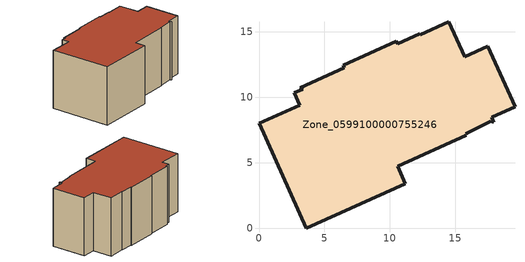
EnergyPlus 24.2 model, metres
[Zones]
Zone_0599100000755246
 floor ground (C_G): 15.84,7.11 10.6,4.74 11.2,3.4 3.6,0 0,8.01 3.1,9.4 2.69,10.33 3.33,10.62 3.15,10.74 6.51,12.26 6.43,12.44 10.51,14.26 10.59,14.08 12.3,14.85 12.34,14.76 14.52,15.76 15.72,13.1 17.5,13.89 19.57,9.28 17.79,8.48 17.96,8.09 17.72,8.18 15.8,7.21 z0
 wall outside (C_F): 19.57,9.28 17.5,13.89 15.72,13.1 14.52,15.76 12.34,14.76 12.3,14.85 10.59,14.08 10.51,14.26 6.43,12.44 6.51,12.26 3.15,10.74 3.33,10.62 2.69,10.33 3.1,9.4 0,8.01 3.6,0 11.2,3.4 10.6,4.74 15.84,7.11 15.8,7.21 17.72,8.18 17.96,8.09 17.79,8.48 19.57,9.28 z0:8.41
 roof outside (C_R): 6.51,12.26 3.15,10.74 3.33,10.62 2.69,10.33 3.1,9.4 0,8.01 3.6,0 11.2,3.4 10.6,4.74 15.84,7.11 15.8,7.21 17.72,8.18 17.96,8.09 17.79,8.48 19.57,9.28 17.5,13.89 15.72,13.1 14.52,15.76 12.34,14.76 12.3,14.85 10.59,14.08 10.51,14.26 6.43,12.44 z8.41
[BUILDING]
Pand.0599100000755246: North Axis=0; Terrain=City; Loads Convergence Tolerance Value=0.04; Temperature Convergence Tolerance Value=0.4; Solar Distribution=FullExterior; Maximum Number of Warmup Days=25; Minimum Number of Warmup Days=1
[Site:Location]
Rotterdam.The.Hague.AP_ZH_NLD Design_Conditions: Latitude=51.96; Longitude=4.45; Time Zone=1; Elevation=-4.5
[SITE:GROUNDTEMPERATURE:BUILDINGSURFACE]
18, 18, 18, 18, 18, 18, 18, 18, 18, 18, 18, 18
[MATERIAL] Thermal Absorptance=0.9; Solar Absorptance=0.7; Visible Absorptance=0.7
Name | Roughness | Thickness | Conductivity | Density | Specific Heat
G.D.2006-2014 | MediumSmooth | 0.15 | 0.06 | 540 | 1210
F.D.2006-2014 | Rough | 0.3 | 0.12 | 1920 | 840
R.D.2006-2014 | MediumRough | 0.2 | 0.08 | 1500 | 1000
[CONSTRUCTION]
C_G: G.D.2006-2014
C_F: F.D.2006-2014
C_R: R.D.2006-2014
[ZONE]
Zone_0599100000755246: Type=1; Multiplier=1; Ceiling Height=Autocalculate; Volume=Autocalculate; Floor Area=autocalculate; Part of Total Floor Area=Yes
[ZONEINFILTRATION:DESIGNFLOWRATE]
Infil_Zone_0599100000755246: Zone or ZoneList or Space or SpaceList=Zone_0599100000755246; Schedule=AlwaysOn; Design Flow Rate Calculation Method=Flow/Area; Flow Rate per Floor Area=0.0021; Constant Term Coefficient=1; Temperature Term Coefficient=0; Velocity Term Coefficient=0; Velocity Squared Term Coefficient=0
[HVACTEMPLATE:ZONE:IDEALLOADSAIRSYSTEM]
Zone_0599100000755246: Maximum Heating Supply Air Temperature=50; Minimum Cooling Supply Air Temperature=13; Maximum Heating Supply Air Humidity Ratio=0.0156; Minimum Cooling Supply Air Humidity Ratio=0.0077; Heating Limit=NoLimit; Cooling Limit=NoLimit; Dehumidification Control Type=ConstantSensibleHeatRatio; Cooling Sensible Heat Ratio=0.7; Dehumidification Setpoint=60; Humidification Control Type=None; Humidification Setpoint=30; Outdoor Air Method=None; Outdoor Air Flow Rate per Person=0.00944; Outdoor Air Flow Rate per Zone Floor Area=0; Outdoor Air Flow Rate per Zone=0; Demand Controlled Ventilation Type=None; Outdoor Air Economizer Type=NoEconomizer; Heat Recovery Type=None; Sensible Heat Recovery Effectiveness=0.7; Latent Heat Recovery Effectiveness=0.65
[ZONECONTROL:THERMOSTAT]
ThermostatControl_Zone_0599100000755246: Zone or ZoneList=Zone_0599100000755246; Control Type Schedule=DualSetpointControlType; Control 1=Thermostat_Zone_0599100000755246; Temperature Difference Between Cutout And Setpoint=0
[THERMOSTATSETPOINT:DUALSETPOINT]
Thermostat_Zone_0599100000755246: Heating Setpoint Temperature Schedule=HeatingSetpoint_Zone_0599100000755246; Cooling Setpoint Temperature Schedule=CoolingSetpoint_Zone_0599100000755246
[SCHEDULE:COMPACT]
HeatingSetpoint_Zone_0599100000755246: Through: 12/31, For: AllDays, Until: 24:00, 21
CoolingSetpoint_Zone_0599100000755246: Through: 12/31, For: AllDays, Until: 24:00, 24
DualSetpointControlType: Through: 12/31, For: AllDays, Until: 24:00, 4
AlwaysOn: Through: 12/31, For: AllDays, Until: 24:00, 1
